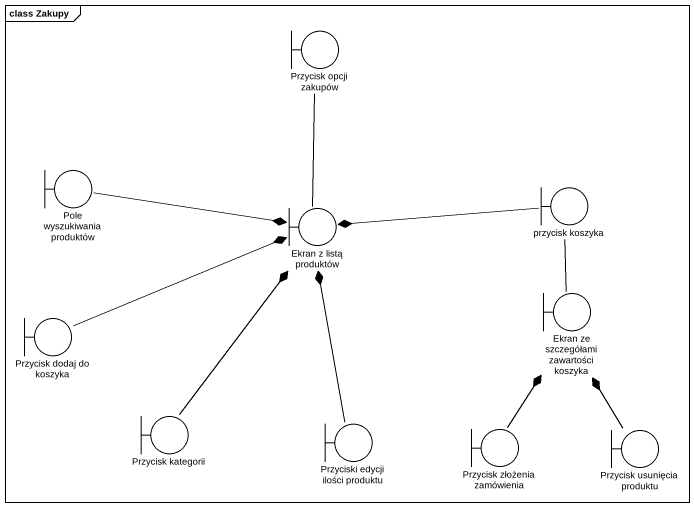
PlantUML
@startuml
mainframe class Zakupy
boundary "Przycisk opcji zakupów" as Przycisk_opcji_zakupów
boundary "Pole wyszukiwania produktów" as Pole_wyszukiwania_produktów
boundary "przycisk koszyka" as przycisk_koszyka
boundary "Ekran z listą produktów" as Ekran_z_listą_produktów
boundary "Ekran ze szczegółami zawartości koszyka" as Ekran_ze_szczegółami
boundary "Przycisk dodaj do koszyka" as Przycisk_dodaj_do_koszyka
boundary "Przycisk kategorii" as Przycisk_kategorii
boundary "Przyciski edycji ilości produktu" as Przyciski_edycji_ilości
boundary "Przycisk złożenia zamówienia" as Przycisk_złożenia_zamówienia
boundary "Przycisk usunięcia produktu" as Przycisk_usunięcia_produktu
Pole_wyszukiwania_produktów -right-* Ekran_z_listą_produktów
przycisk_koszyka -left-* Ekran_z_listą_produktów
Ekran_z_listą_produktów -up- Przycisk_opcji_zakupów
Ekran_ze_szczegółami -up- przycisk_koszyka
Przycisk_dodaj_do_koszyka -right-* Ekran_z_listą_produktów
Przycisk_kategorii -up-* Ekran_z_listą_produktów
Przyciski_edycji_ilości -up-* Ekran_z_listą_produktów
Przycisk_złożenia_zamówienia -up-* Ekran_ze_szczegółami
Przycisk_usunięcia_produktu -up-* Ekran_ze_szczegółami
@enduml
